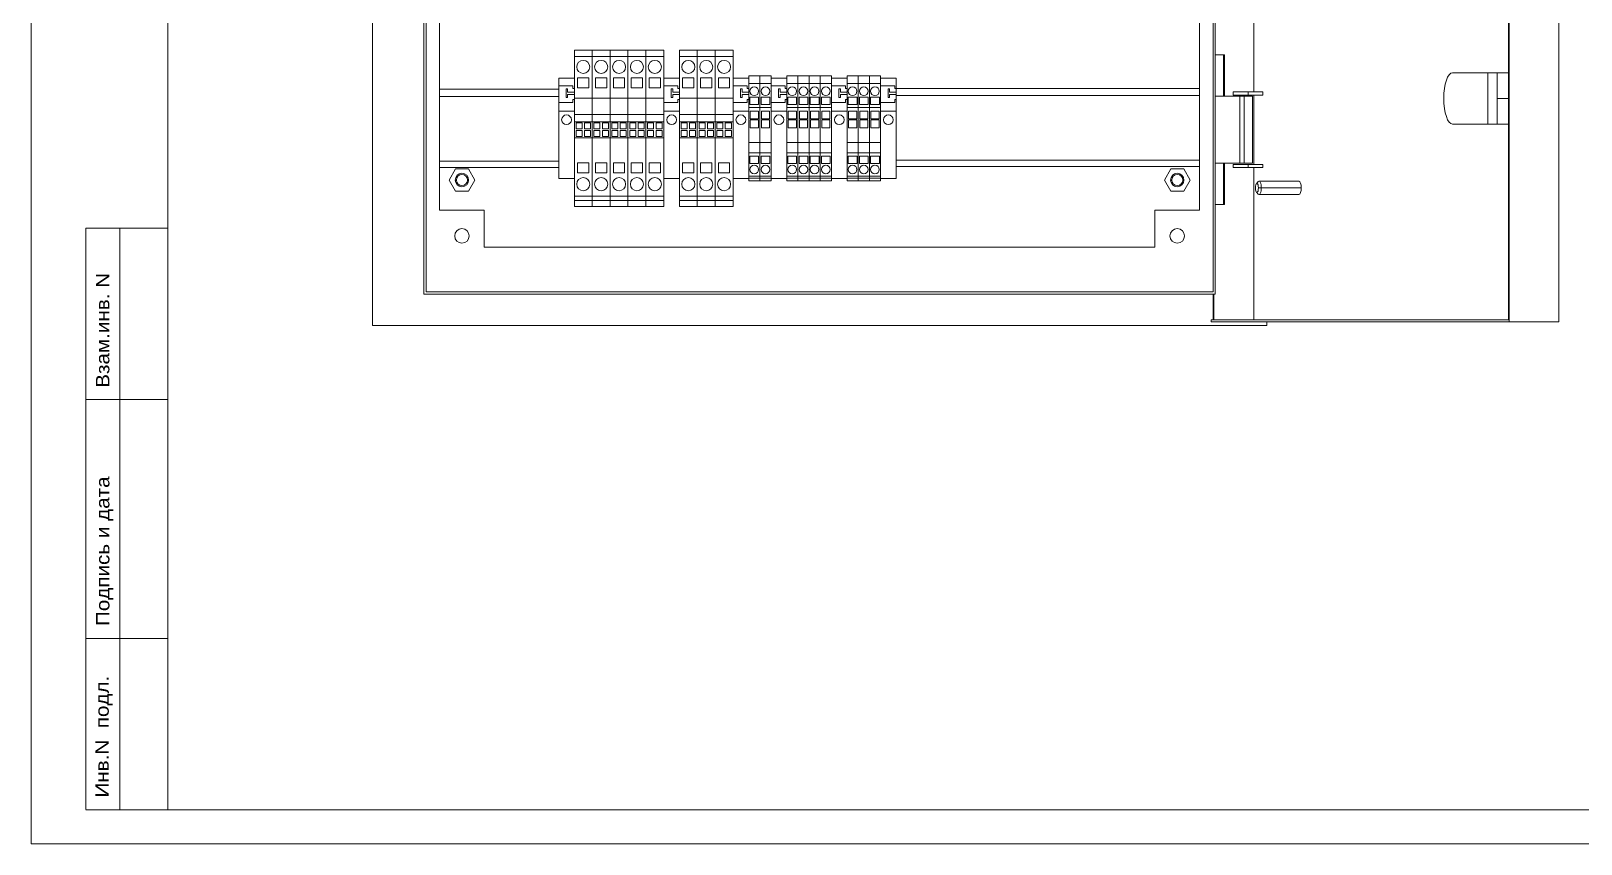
# Model space of a CAD drawing. Header units: inches. Extents: x 1904 to 4208, y 439 to 1413.
# Drawn here: x 2923 to 3617, y 439 to 803 of the extents above; entities that cross this region are included whole.
import ezdxf

# ---------------------------------------------------------------- set-up
doc = ezdxf.new("R2010")
doc.units = ezdxf.units.IN
doc.header["$MEASUREMENT"] = 0
doc.layers.get('0').update_dxf_attribs({"lineweight": 15})
doc.styles.get("Standard").update_dxf_attribs({"font": 'arial.ttf'})

# ---------------------------------------------------------------- blocks, each defined once
blk = doc.blocks.new('A$C79F030D7')
at = {"color": 0, "linetype": 'Continuous', "lineweight": 0, "extrusion": (0, 1, -2.22045e-16)}
for p, q in [((-2507.72, -1948.46), (-2107.72, -1948.46)), ((-2507.72, -1948.46), (-2507.72, -2448.46)), ((-2132.55, -1949.96), (-1999.17, -1949.96)), ((-2132.55, -1950.96), (-2132.55, -1949.96)), ((-2132.55, -1950.96), (-1999.51, -1950.96)), ((-2131.66, -1962.46), (-2131.66, -1950.96)), ((-2131.32, -1950.96), (-2131.32, -1962.46)), ((-2113.46, -2019.06), (-2113.46, -1950.96)), ((-2107.72, -1948.46), (-2107.72, -1949.96)), ((-1999.51, -1950.96), (-1999.51, -2445.96)), ((-1999.17, -1949.96), (-1977.08, -1949.96)), ((-1999.17, -1949.96), (-1999.17, -2446.96)), ((-1977.08, -1949.96), (-1977.08, -2446.96)), ((-2130.72, -1962.46), (-2484.72, -1962.46)), ((-2484.72, -2434.46), (-2484.72, -1962.46)), ((-2483.72, -1963.46), (-2483.72, -2433.46)), ((-2131.72, -1963.46), (-2483.72, -1963.46)), ((-2131.72, -2433.46), (-2131.72, -1963.46)), ((-2130.72, -2434.46), (-2130.72, -1962.46)), ((-2157.72, -1983.46), (-2457.72, -1983.46)), ((-2457.72, -1999.96), (-2457.72, -1983.46)), ((-2157.72, -1983.46), (-2157.72, -1999.96)), ((-2477.72, -1999.96), (-2477.72, -2396.96)), ((-2477.72, -1999.96), (-2457.72, -1999.96)), ((-2157.72, -1999.96), (-2137.72, -1999.96)), ((-2137.72, -2396.96), (-2137.72, -1999.96)), ((-2130.72, -2002.46), (-2126.62, -2002.46)), ((-2126.96, -2002.46), (-2126.96, -2020.96)), ((-2126.62, -2002.46), (-2126.62, -2020.96)), ((-2470.6, -2008.46), (-2473.49, -2013.46)), ((-2464.83, -2008.46), (-2470.6, -2008.46)), ((-2461.94, -2013.46), (-2464.83, -2008.46)), ((-2153.49, -2013.46), (-2150.6, -2008.46)), ((-2150.6, -2008.46), (-2144.83, -2008.46)), ((-2144.83, -2008.46), (-2141.94, -2013.46)), ((-2473.49, -2013.46), (-2470.6, -2018.46)), ((-2470.22, -2013.46), (-2470.72, -2013.46)), ((-2465.22, -2013.46), (-2464.72, -2013.46)), ((-2464.83, -2018.46), (-2461.94, -2013.46)), ((-2150.6, -2018.46), (-2153.49, -2013.46)), ((-2150.22, -2013.46), (-2150.72, -2013.46)), ((-2145.22, -2013.46), (-2144.72, -2013.46)), ((-2141.94, -2013.46), (-2144.83, -2018.46)), ((-2470.6, -2018.46), (-2464.83, -2018.46)), ((-2144.83, -2018.46), (-2150.6, -2018.46)), ((-2130.72, -2020.96), (-2119.69, -2020.96)), ((-2116.01, -2019.06), (-2122.72, -2019.06)), ((-2122.72, -2020.46), (-2122.72, -2019.06)), ((-2116.01, -2020.46), (-2122.72, -2020.46)), ((-2117.72, -2020.96), (-2119.69, -2020.96)), ((-2119.69, -2050.96), (-2119.69, -2020.96)), ((-2114.07, -2020.96), (-2117.72, -2020.96)), ((-2117.72, -2050.96), (-2117.72, -2020.96)), ((-2116.01, -2020.46), (-2116.01, -2019.06)), ((-2116.01, -2019.06), (-2109.43, -2019.06)), ((-2116.01, -2020.46), (-2109.43, -2020.46)), ((-2114.07, -2050.96), (-2114.07, -2020.96)), ((-2113.46, -2051.46), (-2113.46, -2020.46)), ((-2109.43, -2020.46), (-2109.43, -2019.06)), ((-2008.79, -2038.46), (-2024.56, -2038.46)), ((-2008.79, -2038.46), (-2004.56, -2038.46)), ((-2008.79, -2061.46), (-2008.79, -2038.46)), ((-2004.56, -2061.46), (-2004.56, -2038.46)), ((-2004.56, -2038.46), (-1999.51, -2038.46)), ((-2130.72, -2050.96), (-2119.69, -2050.96)), ((-2126.96, -2050.96), (-2126.96, -2069.46)), ((-2126.62, -2050.96), (-2126.62, -2069.46)), ((-2116.01, -2051.46), (-2122.72, -2051.46)), ((-2122.72, -2052.86), (-2122.72, -2051.46)), ((-2117.72, -2050.96), (-2119.69, -2050.96)), ((-2114.07, -2050.96), (-2117.72, -2050.96)), ((-2116.01, -2052.86), (-2116.01, -2051.46)), ((-2116.01, -2051.46), (-2109.43, -2051.46)), ((-2109.43, -2052.86), (-2109.43, -2051.46)), ((-2004.56, -2049.96), (-1999.51, -2049.96)), ((-2116.01, -2052.86), (-2122.72, -2052.86)), ((-2116.01, -2052.86), (-2109.43, -2052.86)), ((-2113.46, -2344.06), (-2113.46, -2052.86)), ((-2024.56, -2061.46), (-2008.79, -2061.46)), ((-2008.79, -2061.46), (-2004.56, -2061.46)), ((-2004.56, -2061.46), (-1999.51, -2061.46)), ((-2126.62, -2069.46), (-2130.72, -2069.46)), ((-2130.72, -2327.46), (-2126.62, -2327.46)), ((-2126.96, -2327.46), (-2126.96, -2345.96)), ((-2126.62, -2327.46), (-2126.62, -2345.96)), ((-2008.79, -2335.46), (-2024.56, -2335.46)), ((-2008.79, -2335.46), (-2004.56, -2335.46)), ((-2008.79, -2358.46), (-2008.79, -2335.46)), ((-2004.56, -2358.46), (-2004.56, -2335.46)), ((-2004.56, -2335.46), (-1999.51, -2335.46)), ((-2130.72, -2345.96), (-2119.69, -2345.96)), ((-2116.01, -2344.06), (-2122.72, -2344.06)), ((-2122.72, -2344.06), (-2122.72, -2345.46)), ((-2116.01, -2345.46), (-2122.72, -2345.46)), ((-2117.72, -2345.96), (-2119.69, -2345.96)), ((-2119.69, -2345.96), (-2119.69, -2375.96)), ((-2114.07, -2345.96), (-2117.72, -2345.96)), ((-2117.72, -2345.96), (-2117.72, -2375.96)), ((-2116.01, -2344.06), (-2116.01, -2345.46)), ((-2116.01, -2344.06), (-2109.43, -2344.06)), ((-2116.01, -2345.46), (-2109.43, -2345.46)), ((-2114.07, -2345.96), (-2114.07, -2375.96)), ((-2113.46, -2376.46), (-2113.46, -2345.46)), ((-2109.43, -2344.06), (-2109.43, -2345.46)), ((-2004.56, -2346.96), (-1999.51, -2346.96)), ((-2024.56, -2358.46), (-2008.79, -2358.46)), ((-2008.79, -2358.46), (-2004.56, -2358.46)), ((-2004.56, -2358.46), (-1999.51, -2358.46)), ((-2130.72, -2375.96), (-2119.69, -2375.96)), ((-2126.96, -2375.96), (-2126.96, -2394.46)), ((-2126.62, -2375.96), (-2126.62, -2394.46)), ((-2116.01, -2376.46), (-2122.72, -2376.46)), ((-2122.72, -2376.46), (-2122.72, -2377.86)), ((-2116.01, -2377.86), (-2122.72, -2377.86)), ((-2117.72, -2375.96), (-2119.69, -2375.96)), ((-2114.07, -2375.96), (-2117.72, -2375.96)), ((-2116.01, -2376.46), (-2116.01, -2377.86)), ((-2116.01, -2376.46), (-2109.43, -2376.46)), ((-2116.01, -2377.86), (-2109.43, -2377.86)), ((-2113.46, -2445.96), (-2113.46, -2377.86)), ((-2109.43, -2376.46), (-2109.43, -2377.86)), ((-2473.49, -2383.46), (-2470.6, -2378.46)), ((-2470.6, -2388.46), (-2473.49, -2383.46)), ((-2470.22, -2383.46), (-2470.72, -2383.46)), ((-2470.6, -2378.46), (-2464.83, -2378.46)), ((-2465.22, -2383.46), (-2464.72, -2383.46)), ((-2464.83, -2378.46), (-2461.94, -2383.46)), ((-2461.94, -2383.46), (-2464.83, -2388.46)), ((-2150.6, -2378.46), (-2153.49, -2383.46)), ((-2153.49, -2383.46), (-2150.6, -2388.46)), ((-2150.22, -2383.46), (-2150.72, -2383.46)), ((-2144.83, -2378.46), (-2150.6, -2378.46)), ((-2145.22, -2383.46), (-2144.72, -2383.46)), ((-2141.94, -2383.46), (-2144.83, -2378.46)), ((-2144.83, -2388.46), (-2141.94, -2383.46)), ((-2112.33, -2385.1), (-2111.51, -2384.17)), ((-2111.14, -2383.96), (-2093.28, -2383.96)), ((-2464.83, -2388.46), (-2470.6, -2388.46)), ((-2150.6, -2388.46), (-2144.83, -2388.46)), ((-2112.33, -2388.83), (-2111.51, -2389.76)), ((-2111.39, -2386.96), (-2110.11, -2386.96)), ((-2111.14, -2389.96), (-2093.28, -2389.96)), ((-2110.11, -2386.96), (-2092.26, -2386.96)), ((-2457.72, -2396.96), (-2477.72, -2396.96)), ((-2457.72, -2413.46), (-2457.72, -2396.96)), ((-2157.72, -2396.96), (-2157.72, -2413.46)), ((-2137.72, -2396.96), (-2157.72, -2396.96)), ((-2126.62, -2394.46), (-2130.72, -2394.46)), ((-2457.72, -2413.46), (-2157.72, -2413.46)), ((-2483.72, -2433.46), (-2131.72, -2433.46)), ((-2130.72, -2434.46), (-2484.72, -2434.46)), ((-2131.66, -2445.96), (-2131.66, -2434.46)), ((-2131.32, -2434.46), (-2131.32, -2445.96)), ((-1999.51, -2445.96), (-2132.55, -2445.96)), ((-2132.55, -2446.96), (-2132.55, -2445.96)), ((-1999.17, -2446.96), (-2132.55, -2446.96)), ((-2107.72, -2446.96), (-2107.72, -2448.46)), ((-1999.17, -2446.96), (-1977.08, -2446.96)), ((-2507.72, -2448.46), (-2107.72, -2448.46))]:
    blk.add_line(p, q, dxfattribs=at)
at = {"color": 0, "linetype": 'Continuous', "lineweight": 0}
for centre, radius, start, end in [((-2467.72, -1988.46), 3.25, 0, 180), ((-2467.72, -1988.46), 3.25, 180, 0), ((-2147.72, -1988.46), 3.25, 0, 180), ((-2147.72, -1988.46), 3.25, 180, 0), ((-2467.72, -2013.46), 2.5, 0, 180), ((-2467.72, -2013.46), 2.5, 180, 0), ((-2147.72, -2013.46), 2.5, 0, 180), ((-2147.72, -2013.46), 2.5, 180, 0), ((-2467.72, -2383.46), 2.5, 0, 180), ((-2467.72, -2383.46), 2.5, 180, 0), ((-2147.72, -2383.46), 2.5, 0, 180), ((-2147.72, -2383.46), 2.5, 180, 0), ((-2467.72, -2408.46), 3.25, 0, 180), ((-2147.72, -2408.46), 3.25, 0, 180), ((-2467.72, -2408.46), 3.25, 180, 0), ((-2147.72, -2408.46), 3.25, 180, 0)]:
    blk.add_arc(centre, radius, start, end, dxfattribs=at)
at = {"color": 0, "linetype": 'Continuous', "lineweight": 0, "extrusion": (0, -2.22045e-16, -1)}
for centre, start, end in [((2467.72, -2013.46), 0, 180), ((2147.72, -2013.46), 0, 180), ((2467.72, -2013.46), 180, 0), ((2147.72, -2013.46), 180, 0), ((2467.72, -2383.46), 0, 180), ((2467.72, -2383.46), 180, 0), ((2147.72, -2383.46), 0, 180), ((2147.72, -2383.46), 180, 0)]:
    blk.add_arc(centre, 3, start, end, dxfattribs=at)
at = {"color": 0, "linetype": 'Continuous', "lineweight": 0}
for centre, major_axis, start_param, end_param in [((-2024.56, -2049.96), (0, 11.5), 0, 1.570796), ((-2024.56, -2049.96), (0, -11.5), -1.570796, 0), ((-2024.56, -2346.96), (0, 11.5), 0, 1.570796), ((-2024.56, -2346.96), (0, -11.5), -1.570796, 0), ((-2112.08, -2386.96), (0, 2), -1.570796, 1.570796), ((-2093.28, -2386.96), (0, 3), -1.570796, 0), ((-2112.08, -2386.96), (0, -2), -1.570796, 1.570796), ((-2093.28, -2386.96), (0, -3), 0, 1.570796)]:
    blk.add_ellipse(centre, major_axis=major_axis, ratio=0.34202, start_param=start_param, end_param=end_param, dxfattribs=at)
at = {"color": 0, "linetype": 'Continuous', "lineweight": 0, "extrusion": (3.83168e-47, -2.22045e-16, -1)}
blk.add_ellipse((-2111.14, -2386.96), major_axis=(0, 3), ratio=0.34202, start_param=-0.372527, end_param=1.570796, dxfattribs=at)
at = {"color": 0, "linetype": 'Continuous', "lineweight": 0, "extrusion": (-5.47382e-47, -2.22045e-16, -1)}
blk.add_ellipse((-2111.14, -2386.96), major_axis=(0, -3), ratio=0.34202, start_param=-1.570796, end_param=0.372527, dxfattribs=at)

msp = doc.modelspace()

# ---------------------------------------------------------------- linework, layer by layer
at = {"color": 0, "lineweight": 15}
for p, q in [((2984.51, 1332.01), (2984.51, 454.49)), ((3166.41, 794.3), (3166.41, 724.3)), ((3174.41, 794.3), (3166.41, 794.3)), ((3166.41, 791.38), (3174.41, 791.38)), ((3174.41, 724.3), (3174.41, 794.3)), ((3174.41, 794.3), (3174.41, 724.3)), ((3182.41, 794.3), (3174.41, 794.3)), ((3174.41, 791.38), (3182.41, 791.38)), ((3182.41, 724.3), (3182.41, 794.3)), ((3182.41, 794.3), (3182.41, 724.3)), ((3190.41, 794.3), (3182.41, 794.3)), ((3182.41, 791.38), (3190.41, 791.38)), ((3190.41, 724.3), (3190.41, 794.3)), ((3190.41, 794.3), (3190.41, 724.3)), ((3198.41, 794.3), (3190.41, 794.3)), ((3190.41, 791.38), (3198.41, 791.38)), ((3198.41, 724.3), (3198.41, 794.3)), ((3198.41, 794.3), (3198.41, 724.3)), ((3206.41, 794.3), (3198.41, 794.3)), ((3198.41, 791.38), (3206.41, 791.38)), ((3206.41, 724.3), (3206.41, 794.3)), ((3213.41, 794.3), (3213.41, 724.3)), ((3221.41, 794.3), (3213.41, 794.3)), ((3213.41, 791.38), (3221.41, 791.38)), ((3221.41, 724.3), (3221.41, 794.3)), ((3221.41, 794.3), (3221.41, 724.3)), ((3229.41, 794.3), (3221.41, 794.3)), ((3221.41, 791.38), (3229.41, 791.38)), ((3229.41, 724.3), (3229.41, 794.3)), ((3229.41, 794.3), (3229.41, 724.3)), ((3237.41, 794.3), (3229.41, 794.3)), ((3229.41, 791.38), (3237.41, 791.38)), ((3237.41, 724.3), (3237.41, 794.3)), ((3106.13, 776.8), (3159.41, 776.8)), ((3106.13, 741.8), (3106.13, 776.8)), ((3159.41, 781.8), (3159.41, 736.8)), ((3166.41, 781.8), (3159.41, 781.8)), ((3165.74, 778.36), (3159.41, 778.36)), ((3163.42, 777), (3162.77, 777)), ((3162.77, 777), (3162.77, 773.09)), ((3163.42, 775.52), (3163.42, 777)), ((3165.74, 777.19), (3165.74, 778.36)), ((3166.41, 777.19), (3165.74, 777.19)), ((3166.41, 736.8), (3166.41, 781.8)), ((3206.41, 781.8), (3206.41, 736.8)), ((3213.41, 781.8), (3206.41, 781.8)), ((3212.74, 778.36), (3206.41, 778.36)), ((3210.42, 777), (3209.77, 777)), ((3209.77, 777), (3209.77, 773.09)), ((3210.42, 775.52), (3210.42, 777)), ((3212.74, 777.19), (3212.74, 778.36)), ((3213.41, 777.19), (3212.74, 777.19)), ((3213.41, 736.8), (3213.41, 781.8)), ((3237.41, 781.8), (3237.41, 736.8)), ((3244.41, 781.8), (3237.41, 781.8)), ((3243.74, 778.36), (3237.41, 778.36)), ((3241.42, 777), (3240.77, 777)), ((3240.77, 777), (3240.77, 773.09)), ((3241.42, 775.52), (3241.42, 777)), ((3243.74, 777.19), (3243.74, 778.36)), ((3244.41, 777.19), (3243.74, 777.19)), ((3244.41, 782.8), (3244.41, 735.8)), ((3249.41, 782.8), (3244.41, 782.8)), ((3244.41, 736.8), (3244.41, 781.8)), ((3244.41, 779.33), (3249.41, 779.33)), ((3249.41, 735.8), (3249.41, 782.8)), ((3249.41, 782.8), (3249.41, 735.8)), ((3254.41, 782.8), (3249.41, 782.8)), ((3249.41, 779.33), (3254.41, 779.33)), ((3254.41, 735.8), (3254.41, 782.8)), ((3254.41, 781.8), (3254.41, 736.8)), ((3261.41, 781.8), (3254.41, 781.8)), ((3260.74, 778.36), (3254.41, 778.36)), ((3258.42, 777), (3257.77, 777)), ((3257.77, 777), (3257.77, 773.09)), ((3258.42, 775.52), (3258.42, 777)), ((3260.74, 777.19), (3260.74, 778.36)), ((3261.41, 777.19), (3260.74, 777.19)), ((3261.41, 782.8), (3261.41, 735.8)), ((3266.41, 782.8), (3261.41, 782.8)), ((3261.41, 736.8), (3261.41, 781.8)), ((3261.41, 779.33), (3266.41, 779.33)), ((3266.41, 735.8), (3266.41, 782.8)), ((3266.41, 782.8), (3266.41, 735.8)), ((3271.41, 782.8), (3266.41, 782.8)), ((3266.41, 779.33), (3271.41, 779.33)), ((3271.41, 735.8), (3271.41, 782.8)), ((3271.41, 782.8), (3271.41, 735.8)), ((3276.41, 782.8), (3271.41, 782.8)), ((3271.41, 779.33), (3276.41, 779.33)), ((3276.41, 735.8), (3276.41, 782.8)), ((3276.41, 782.8), (3276.41, 735.8)), ((3281.41, 782.8), (3276.41, 782.8)), ((3276.41, 779.33), (3281.41, 779.33)), ((3281.41, 735.8), (3281.41, 782.8)), ((3281.41, 781.8), (3281.41, 736.8)), ((3288.41, 781.8), (3281.41, 781.8)), ((3287.74, 778.36), (3281.41, 778.36)), ((3285.42, 777), (3284.77, 777)), ((3284.77, 777), (3284.77, 773.09)), ((3285.42, 775.52), (3285.42, 777)), ((3287.74, 777.19), (3287.74, 778.36)), ((3288.41, 777.19), (3287.74, 777.19)), ((3288.41, 782.8), (3288.41, 735.8)), ((3293.41, 782.8), (3288.41, 782.8)), ((3288.41, 736.8), (3288.41, 781.8)), ((3288.41, 779.33), (3293.41, 779.33)), ((3293.41, 735.8), (3293.41, 782.8)), ((3293.41, 782.8), (3293.41, 735.8)), ((3298.41, 782.8), (3293.41, 782.8)), ((3293.41, 779.33), (3298.41, 779.33)), ((3298.41, 735.8), (3298.41, 782.8)), ((3298.41, 782.8), (3298.41, 735.8)), ((3303.41, 782.8), (3298.41, 782.8)), ((3298.41, 779.33), (3303.41, 779.33)), ((3303.41, 735.8), (3303.41, 782.8)), ((3303.41, 781.8), (3303.41, 736.8)), ((3310.41, 781.8), (3303.41, 781.8)), ((3309.74, 778.36), (3303.41, 778.36)), ((3307.42, 777), (3306.77, 777)), ((3306.77, 777), (3306.77, 773.09)), ((3307.42, 775.52), (3307.42, 777)), ((3309.74, 777.19), (3309.74, 778.36)), ((3310.41, 777.19), (3309.74, 777.19)), ((3310.41, 736.8), (3310.41, 781.8)), ((3310.41, 777.19), (3446.13, 777.19)), ((3446.13, 742.19), (3446.13, 777.19)), ((3106.13, 773.57), (3159.41, 773.57)), ((3165.74, 770.83), (3159.41, 770.83)), ((3162.77, 773.09), (3163.42, 773.09)), ((3164.61, 775.52), (3163.42, 775.52)), ((3163.42, 773.09), (3163.42, 774.39)), ((3163.42, 774.39), (3166.41, 774.39)), ((3166.41, 775.52), (3164.61, 775.52)), ((3166.41, 772.26), (3165.74, 772.26)), ((3165.74, 772.26), (3165.74, 770.83)), ((3166.41, 772.78), (3174.41, 772.78)), ((3174.41, 772.78), (3182.41, 772.78)), ((3182.41, 772.78), (3190.41, 772.78)), ((3190.41, 772.78), (3198.41, 772.78)), ((3198.41, 772.78), (3206.41, 772.78)), ((3212.74, 770.83), (3206.41, 770.83)), ((3209.77, 773.09), (3210.42, 773.09)), ((3211.61, 775.52), (3210.42, 775.52)), ((3210.42, 773.09), (3210.42, 774.39)), ((3210.42, 774.39), (3213.41, 774.39)), ((3213.41, 775.52), (3211.61, 775.52)), ((3213.41, 772.26), (3212.74, 772.26)), ((3212.74, 772.26), (3212.74, 770.83)), ((3213.41, 772.78), (3221.41, 772.78)), ((3221.41, 772.78), (3229.41, 772.78)), ((3229.41, 772.78), (3237.41, 772.78)), ((3243.74, 770.83), (3237.41, 770.83)), ((3240.77, 773.09), (3241.42, 773.09)), ((3242.61, 775.52), (3241.42, 775.52)), ((3241.42, 773.09), (3241.42, 774.39)), ((3241.42, 774.39), (3244.41, 774.39)), ((3244.41, 775.52), (3242.61, 775.52)), ((3244.41, 772.26), (3243.74, 772.26)), ((3243.74, 772.26), (3243.74, 770.83)), ((3260.74, 770.83), (3254.41, 770.83)), ((3257.77, 773.09), (3258.42, 773.09)), ((3259.61, 775.52), (3258.42, 775.52)), ((3258.42, 773.09), (3258.42, 774.39)), ((3258.42, 774.39), (3261.41, 774.39)), ((3261.41, 775.52), (3259.61, 775.52)), ((3261.41, 772.26), (3260.74, 772.26)), ((3260.74, 772.26), (3260.74, 770.83)), ((3287.74, 770.83), (3281.41, 770.83)), ((3284.77, 773.09), (3285.42, 773.09)), ((3286.61, 775.52), (3285.42, 775.52)), ((3285.42, 773.09), (3285.42, 774.39)), ((3285.42, 774.39), (3288.41, 774.39)), ((3288.41, 775.52), (3286.61, 775.52)), ((3288.41, 772.26), (3287.74, 772.26)), ((3287.74, 772.26), (3287.74, 770.83)), ((3309.74, 770.83), (3303.41, 770.83)), ((3306.77, 773.09), (3307.42, 773.09)), ((3308.61, 775.52), (3307.42, 775.52)), ((3307.42, 773.09), (3307.42, 774.39)), ((3307.42, 774.39), (3310.41, 774.39)), ((3310.41, 775.52), (3308.61, 775.52)), ((3310.41, 772.26), (3309.74, 772.26)), ((3309.74, 772.26), (3309.74, 770.83)), ((3310.41, 773.96), (3446.13, 773.96)), ((3159.41, 767.06), (3166.41, 767.06)), ((3166.41, 765.47), (3174.41, 765.47)), ((3174.41, 765.47), (3182.41, 765.47)), ((3182.41, 765.47), (3190.41, 765.47)), ((3190.41, 765.47), (3198.41, 765.47)), ((3198.41, 765.47), (3206.41, 765.47)), ((3206.41, 767.06), (3213.41, 767.06)), ((3213.41, 765.47), (3221.41, 765.47)), ((3221.41, 765.47), (3229.41, 765.47)), ((3229.41, 765.47), (3237.41, 765.47)), ((3237.41, 767.06), (3244.41, 767.06)), ((3244.41, 768.69), (3249.41, 768.69)), ((3249.41, 768.69), (3254.41, 768.69)), ((3254.41, 767.06), (3261.41, 767.06)), ((3261.41, 768.69), (3266.41, 768.69)), ((3266.41, 768.69), (3271.41, 768.69)), ((3271.41, 768.69), (3276.41, 768.69)), ((3276.41, 768.69), (3281.41, 768.69)), ((3281.41, 767.06), (3288.41, 767.06)), ((3288.41, 768.69), (3293.41, 768.69)), ((3293.41, 768.69), (3298.41, 768.69)), ((3298.41, 768.69), (3303.41, 768.69)), ((3303.41, 767.06), (3310.41, 767.06)), ((3166.41, 762.22), (3174.41, 762.22)), ((3174.41, 762.22), (3182.41, 762.22)), ((3182.41, 762.22), (3190.41, 762.22)), ((3190.41, 762.22), (3198.41, 762.22)), ((3198.41, 762.22), (3206.41, 762.22)), ((3213.41, 762.22), (3221.41, 762.22)), ((3221.41, 762.22), (3229.41, 762.22)), ((3229.41, 762.22), (3237.41, 762.22)), ((3166.41, 755.03), (3174.41, 755.03)), ((3174.41, 755.03), (3182.41, 755.03)), ((3182.41, 755.03), (3190.41, 755.03)), ((3190.41, 755.03), (3198.41, 755.03)), ((3198.41, 755.03), (3206.41, 755.03)), ((3213.41, 755.03), (3221.41, 755.03)), ((3221.41, 755.03), (3229.41, 755.03)), ((3229.41, 755.03), (3237.41, 755.03)), ((3244.41, 752.97), (3249.41, 752.97)), ((3249.41, 752.97), (3254.41, 752.97)), ((3261.41, 752.97), (3266.41, 752.97)), ((3266.41, 752.97), (3271.41, 752.97)), ((3271.41, 752.97), (3276.41, 752.97)), ((3276.41, 752.97), (3281.41, 752.97)), ((3288.41, 752.97), (3293.41, 752.97)), ((3293.41, 752.97), (3298.41, 752.97)), ((3298.41, 752.97), (3303.41, 752.97)), ((3106.13, 744.64), (3159.41, 744.64)), ((3244.41, 748.33), (3249.41, 748.33)), ((3249.41, 748.33), (3254.41, 748.33)), ((3261.41, 748.33), (3266.41, 748.33)), ((3266.41, 748.33), (3271.41, 748.33)), ((3271.41, 748.33), (3276.41, 748.33)), ((3276.41, 748.33), (3281.41, 748.33)), ((3288.41, 748.33), (3293.41, 748.33)), ((3293.41, 748.33), (3298.41, 748.33)), ((3298.41, 748.33), (3303.41, 748.33)), ((3310.41, 745.03), (3446.13, 745.03)), ((3310.41, 742.19), (3446.13, 742.19)), ((3106.13, 741.8), (3159.41, 741.8)), ((3159.41, 736.8), (3166.41, 736.8)), ((3206.41, 736.8), (3213.41, 736.8)), ((3237.41, 736.8), (3244.41, 736.8)), ((3244.41, 737.89), (3249.41, 737.89)), ((3244.41, 737.05), (3249.41, 737.05)), ((3244.41, 735.8), (3249.41, 735.8)), ((3249.41, 737.89), (3254.41, 737.89)), ((3249.41, 737.05), (3254.41, 737.05)), ((3249.41, 735.8), (3254.41, 735.8)), ((3254.41, 736.8), (3261.41, 736.8)), ((3261.41, 737.89), (3266.41, 737.89)), ((3261.41, 737.05), (3266.41, 737.05)), ((3261.41, 735.8), (3266.41, 735.8)), ((3266.41, 737.89), (3271.41, 737.89)), ((3266.41, 737.05), (3271.41, 737.05)), ((3266.41, 735.8), (3271.41, 735.8)), ((3271.41, 737.89), (3276.41, 737.89)), ((3271.41, 737.05), (3276.41, 737.05)), ((3271.41, 735.8), (3276.41, 735.8)), ((3276.41, 737.89), (3281.41, 737.89)), ((3276.41, 737.05), (3281.41, 737.05)), ((3276.41, 735.8), (3281.41, 735.8)), ((3281.41, 736.8), (3288.41, 736.8)), ((3288.41, 737.89), (3293.41, 737.89)), ((3288.41, 737.05), (3293.41, 737.05)), ((3288.41, 735.8), (3293.41, 735.8)), ((3293.41, 737.89), (3298.41, 737.89)), ((3293.41, 737.05), (3298.41, 737.05)), ((3293.41, 735.8), (3298.41, 735.8)), ((3298.41, 737.89), (3303.41, 737.89)), ((3298.41, 737.05), (3303.41, 737.05)), ((3298.41, 735.8), (3303.41, 735.8)), ((3303.41, 736.8), (3310.41, 736.8)), ((3166.41, 728.9), (3174.41, 728.9)), ((3174.41, 728.9), (3182.41, 728.9)), ((3182.41, 728.9), (3190.41, 728.9)), ((3190.41, 728.9), (3198.41, 728.9)), ((3198.41, 728.9), (3206.41, 728.9)), ((3213.41, 728.9), (3221.41, 728.9)), ((3221.41, 728.9), (3229.41, 728.9)), ((3229.41, 728.9), (3237.41, 728.9)), ((3166.41, 727.02), (3174.41, 727.02)), ((3166.41, 724.3), (3174.41, 724.3)), ((3174.41, 727.02), (3182.41, 727.02)), ((3174.41, 724.3), (3182.41, 724.3)), ((3182.41, 727.02), (3190.41, 727.02)), ((3182.41, 724.3), (3190.41, 724.3)), ((3190.41, 727.02), (3198.41, 727.02)), ((3190.41, 724.3), (3198.41, 724.3)), ((3198.41, 727.02), (3206.41, 727.02)), ((3198.41, 724.3), (3206.41, 724.3)), ((3213.41, 727.02), (3221.41, 727.02)), ((3213.41, 724.3), (3221.41, 724.3)), ((3221.41, 727.02), (3229.41, 727.02)), ((3221.41, 724.3), (3229.41, 724.3)), ((3229.41, 727.02), (3237.41, 727.02)), ((3229.41, 724.3), (3237.41, 724.3)), ((2947.81, 454.68), (2947.81, 714.62)), ((2947.81, 714.62), (2984.51, 714.62)), ((2963.1, 714.62), (2963.1, 454.68)), ((2947.81, 637.98), (2984.51, 637.98)), ((2947.81, 531.13), (2984.51, 531.13)), ((4192.5, 454.49), (2947.81, 454.49))]:
    msp.add_line(p, q, dxfattribs=at)
for points in [[(2923.35, 439.2), (4207.79, 439.2), (4207.79, 1347.48), (2923.35, 1347.48)], [(3167.87, 781.97), (3172.89, 781.97), (3172.89, 777.38), (3167.87, 777.38)], [(3175.87, 781.97), (3180.89, 781.97), (3180.89, 777.38), (3175.87, 777.38)], [(3183.87, 781.97), (3188.89, 781.97), (3188.89, 777.38), (3183.87, 777.38)], [(3191.87, 781.97), (3196.89, 781.97), (3196.89, 777.38), (3191.87, 777.38)], [(3199.87, 781.97), (3204.89, 781.97), (3204.89, 777.38), (3199.87, 777.38)], [(3214.87, 781.97), (3219.89, 781.97), (3219.89, 777.38), (3214.87, 777.38)], [(3222.87, 781.97), (3227.89, 781.97), (3227.89, 777.38), (3222.87, 777.38)], [(3230.87, 781.97), (3235.89, 781.97), (3235.89, 777.38), (3230.87, 777.38)], [(3244.93, 773.25), (3248.87, 773.25), (3248.87, 769.98), (3244.93, 769.98)], [(3249.93, 773.25), (3253.87, 773.25), (3253.87, 769.98), (3249.93, 769.98)], [(3261.93, 773.25), (3265.87, 773.25), (3265.87, 769.98), (3261.93, 769.98)], [(3266.93, 773.25), (3270.87, 773.25), (3270.87, 769.98), (3266.93, 769.98)], [(3271.93, 773.25), (3275.87, 773.25), (3275.87, 769.98), (3271.93, 769.98)], [(3276.93, 773.25), (3280.87, 773.25), (3280.87, 769.98), (3276.93, 769.98)], [(3288.93, 773.25), (3292.87, 773.25), (3292.87, 769.98), (3288.93, 769.98)], [(3293.93, 773.25), (3297.87, 773.25), (3297.87, 769.98), (3293.93, 769.98)], [(3298.93, 773.25), (3302.87, 773.25), (3302.87, 769.98), (3298.93, 769.98)], [(3245.12, 767.03), (3248.76, 767.03), (3248.76, 763.54), (3245.12, 763.54)], [(3245.12, 763.07), (3248.76, 763.07), (3248.76, 759.6), (3245.12, 759.6)], [(3250.12, 767.03), (3253.76, 767.03), (3253.76, 763.54), (3250.12, 763.54)], [(3250.12, 763.07), (3253.76, 763.07), (3253.76, 759.6), (3250.12, 759.6)], [(3262.12, 767.03), (3265.76, 767.03), (3265.76, 763.54), (3262.12, 763.54)], [(3262.12, 763.07), (3265.76, 763.07), (3265.76, 759.6), (3262.12, 759.6)], [(3267.12, 767.03), (3270.76, 767.03), (3270.76, 763.54), (3267.12, 763.54)], [(3267.12, 763.07), (3270.76, 763.07), (3270.76, 759.6), (3267.12, 759.6)], [(3272.12, 767.03), (3275.76, 767.03), (3275.76, 763.54), (3272.12, 763.54)], [(3272.12, 763.07), (3275.76, 763.07), (3275.76, 759.6), (3272.12, 759.6)], [(3277.12, 767.03), (3280.76, 767.03), (3280.76, 763.54), (3277.12, 763.54)], [(3277.12, 763.07), (3280.76, 763.07), (3280.76, 759.6), (3277.12, 759.6)], [(3289.12, 767.03), (3292.76, 767.03), (3292.76, 763.54), (3289.12, 763.54)], [(3289.12, 763.07), (3292.76, 763.07), (3292.76, 759.6), (3289.12, 759.6)], [(3294.12, 767.03), (3297.76, 767.03), (3297.76, 763.54), (3294.12, 763.54)], [(3294.12, 763.07), (3297.76, 763.07), (3297.76, 759.6), (3294.12, 759.6)], [(3299.12, 767.03), (3302.76, 767.03), (3302.76, 763.54), (3299.12, 763.54)], [(3299.12, 763.07), (3302.76, 763.07), (3302.76, 759.6), (3299.12, 759.6)], [(3167.18, 761.76), (3169.88, 761.76), (3169.88, 759.06), (3167.18, 759.06)], [(3167.18, 758.32), (3169.88, 758.32), (3169.88, 755.63), (3167.18, 755.63)], [(3170.95, 761.76), (3173.65, 761.76), (3173.65, 759.06), (3170.95, 759.06)], [(3170.95, 758.32), (3173.65, 758.32), (3173.65, 755.63), (3170.95, 755.63)], [(3175.18, 761.76), (3177.88, 761.76), (3177.88, 759.06), (3175.18, 759.06)], [(3175.18, 758.32), (3177.88, 758.32), (3177.88, 755.63), (3175.18, 755.63)], [(3178.95, 761.76), (3181.65, 761.76), (3181.65, 759.06), (3178.95, 759.06)], [(3178.95, 758.32), (3181.65, 758.32), (3181.65, 755.63), (3178.95, 755.63)], [(3183.18, 761.76), (3185.88, 761.76), (3185.88, 759.06), (3183.18, 759.06)], [(3183.18, 758.32), (3185.88, 758.32), (3185.88, 755.63), (3183.18, 755.63)], [(3186.95, 761.76), (3189.65, 761.76), (3189.65, 759.06), (3186.95, 759.06)], [(3186.95, 758.32), (3189.65, 758.32), (3189.65, 755.63), (3186.95, 755.63)], [(3191.18, 761.76), (3193.88, 761.76), (3193.88, 759.06), (3191.18, 759.06)], [(3191.18, 758.32), (3193.88, 758.32), (3193.88, 755.63), (3191.18, 755.63)], [(3194.95, 761.76), (3197.65, 761.76), (3197.65, 759.06), (3194.95, 759.06)], [(3194.95, 758.32), (3197.65, 758.32), (3197.65, 755.63), (3194.95, 755.63)], [(3199.18, 761.76), (3201.88, 761.76), (3201.88, 759.06), (3199.18, 759.06)], [(3199.18, 758.32), (3201.88, 758.32), (3201.88, 755.63), (3199.18, 755.63)], [(3202.95, 761.76), (3205.65, 761.76), (3205.65, 759.06), (3202.95, 759.06)], [(3202.95, 758.32), (3205.65, 758.32), (3205.65, 755.63), (3202.95, 755.63)], [(3214.18, 761.76), (3216.88, 761.76), (3216.88, 759.06), (3214.18, 759.06)], [(3214.18, 758.32), (3216.88, 758.32), (3216.88, 755.63), (3214.18, 755.63)], [(3217.95, 761.76), (3220.65, 761.76), (3220.65, 759.06), (3217.95, 759.06)], [(3217.95, 758.32), (3220.65, 758.32), (3220.65, 755.63), (3217.95, 755.63)], [(3222.18, 761.76), (3224.88, 761.76), (3224.88, 759.06), (3222.18, 759.06)], [(3222.18, 758.32), (3224.88, 758.32), (3224.88, 755.63), (3222.18, 755.63)], [(3225.95, 761.76), (3228.65, 761.76), (3228.65, 759.06), (3225.95, 759.06)], [(3225.95, 758.32), (3228.65, 758.32), (3228.65, 755.63), (3225.95, 755.63)], [(3230.18, 761.76), (3232.88, 761.76), (3232.88, 759.06), (3230.18, 759.06)], [(3230.18, 758.32), (3232.88, 758.32), (3232.88, 755.63), (3230.18, 755.63)], [(3233.95, 761.76), (3236.65, 761.76), (3236.65, 759.06), (3233.95, 759.06)], [(3233.95, 758.32), (3236.65, 758.32), (3236.65, 755.63), (3233.95, 755.63)], [(3167.87, 743.94), (3172.89, 743.94), (3172.89, 739.35), (3167.87, 739.35)], [(3175.87, 743.94), (3180.89, 743.94), (3180.89, 739.35), (3175.87, 739.35)], [(3183.87, 743.94), (3188.89, 743.94), (3188.89, 739.35), (3183.87, 739.35)], [(3191.87, 743.94), (3196.89, 743.94), (3196.89, 739.35), (3191.87, 739.35)], [(3199.87, 743.94), (3204.89, 743.94), (3204.89, 739.35), (3199.87, 739.35)], [(3214.87, 743.94), (3219.89, 743.94), (3219.89, 739.35), (3214.87, 739.35)], [(3222.87, 743.94), (3227.89, 743.94), (3227.89, 739.35), (3222.87, 739.35)], [(3230.87, 743.94), (3235.89, 743.94), (3235.89, 739.35), (3230.87, 739.35)], [(3244.93, 746.8), (3248.87, 746.8), (3248.87, 743.53), (3244.93, 743.53)], [(3249.93, 746.8), (3253.87, 746.8), (3253.87, 743.53), (3249.93, 743.53)], [(3261.93, 746.8), (3265.87, 746.8), (3265.87, 743.53), (3261.93, 743.53)], [(3266.93, 746.8), (3270.87, 746.8), (3270.87, 743.53), (3266.93, 743.53)], [(3271.93, 746.8), (3275.87, 746.8), (3275.87, 743.53), (3271.93, 743.53)], [(3276.93, 746.8), (3280.87, 746.8), (3280.87, 743.53), (3276.93, 743.53)], [(3288.93, 746.8), (3292.87, 746.8), (3292.87, 743.53), (3288.93, 743.53)], [(3293.93, 746.8), (3297.87, 746.8), (3297.87, 743.53), (3293.93, 743.53)], [(3298.93, 746.8), (3302.87, 746.8), (3302.87, 743.53), (3298.93, 743.53)]]:
    msp.add_lwpolyline(points, close=True, dxfattribs=at)
for centre, radius in [((3170.41, 786.78), 2.93), ((3178.41, 786.78), 2.93), ((3186.41, 786.78), 2.93), ((3194.41, 786.78), 2.93), ((3202.41, 786.78), 2.93), ((3217.41, 786.78), 2.93), ((3225.41, 786.78), 2.93), ((3233.41, 786.78), 2.93), ((3246.91, 775.87), 1.94), ((3251.91, 775.87), 1.94), ((3263.91, 775.87), 1.94), ((3268.91, 775.87), 1.94), ((3273.91, 775.87), 1.94), ((3278.91, 775.87), 1.94), ((3290.91, 775.87), 1.94), ((3295.91, 775.87), 1.94), ((3300.91, 775.87), 1.94), ((3162.91, 763.13), 2.18), ((3209.91, 763.13), 2.18), ((3240.91, 763.13), 2.18), ((3257.91, 763.13), 2.18), ((3284.91, 763.13), 2.18), ((3306.91, 763.13), 2.18), ((3246.91, 740.92), 1.94), ((3251.91, 740.92), 1.94), ((3263.91, 740.92), 1.94), ((3268.91, 740.92), 1.94), ((3273.91, 740.92), 1.94), ((3278.91, 740.92), 1.94), ((3290.91, 740.92), 1.94), ((3295.91, 740.92), 1.94), ((3300.91, 740.92), 1.94), ((3170.41, 734.33), 2.93), ((3178.41, 734.33), 2.93), ((3186.41, 734.33), 2.93), ((3194.41, 734.33), 2.93), ((3202.41, 734.33), 2.93), ((3217.41, 734.33), 2.93), ((3225.41, 734.33), 2.93), ((3233.41, 734.33), 2.93)]:
    msp.add_circle(centre, radius, dxfattribs=at)

# ---------------------------------------------------------------- block references
msp.add_blockref('A$C79F030D7', (5583.85, 3119.65), dxfattribs=at)

# ---------------------------------------------------------------- texts
at = {"color": 0, "lineweight": 15, "width": 1.1}
for s, p in [('Взам.инв. N', (2958.4, 643.26)), ('Подпись и дата', (2958.42, 536.69)), ('Инв.N  подл.', (2958.12, 459.98))]:
    msp.add_text(s, height=6.0093, rotation=90, dxfattribs=at).set_placement(p)

doc.saveas('drawing.dxf')
